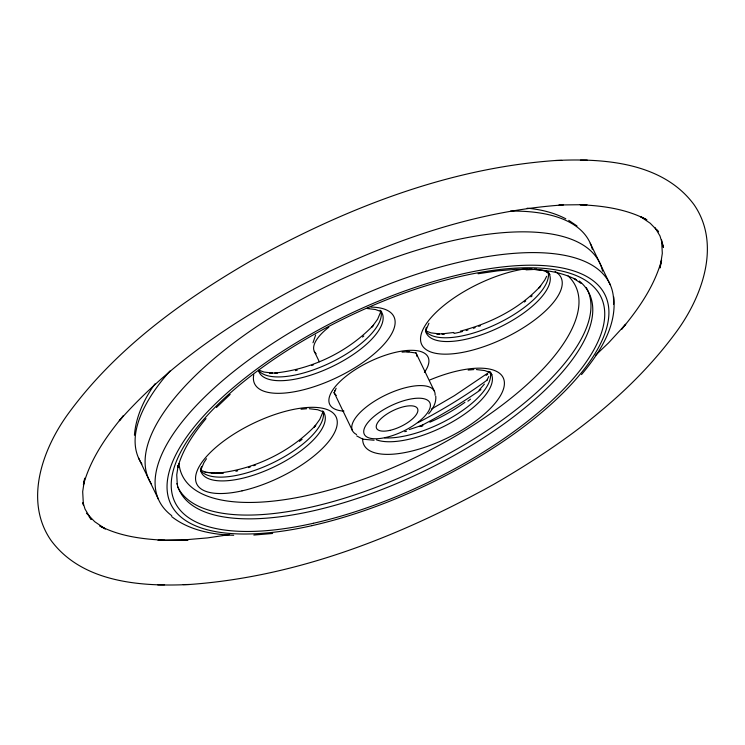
<?xml version="1.0" encoding="UTF-8"?>
<svg xmlns="http://www.w3.org/2000/svg" width="745" height="745" viewBox="0 0 745 745"><rect width="100%" height="100%" fill="white"/><g stroke="black" fill="none" stroke-linecap="round" stroke-linejoin="round"><path stroke-width="1.12" d="M334.365 393.435L334.673 390.613M312.993 342.784L315.629 335.026M201.02 469.816L201.504 466.677L200.889 469.862L203.953 462.598L206.477 458.715M426 330.445L426.475 327.316L425.87 330.501L428.924 323.237M134.426 435.229C135.897 416.455 144.185 399.022 154.979 383.852M178.195 465.439L176.742 474.779L177.263 484.343M178.148 465.457L177.748 467.581C182.795 449.123 193.905 433.143 206.011 418.615M322.846 412.115L319.791 419.379L314.101 427.257L315.722 425.293C290.056 452.159 253.961 469.518 217.028 473.233L219.524 473.205L211.757 473.299L214.476 473.261L206.104 472.246L200.973 470.346M380.695 311.904L377.64 319.167L371.951 327.046L373.571 325.081C347.906 351.947 311.81 369.306 274.877 373.031L277.373 372.994L269.606 373.087L272.325 373.049L263.954 372.034L258.822 370.135M334.16 392.829L336.135 388.303M486.913 380.22L488.785 376.495M546.634 276.283L544.763 280.018L539.082 287.896L540.693 285.931C519.526 308.849 490.322 323.377 460.382 331.134M484.39 384.103L479.035 390.268M581.519 374.586C599.557 353.009 617.028 326.347 613.722 296.91M428.654 413.829C432.845 408.968 436.44 402.794 435.76 396.135M216.404 407.543L230.158 394.412M595.46 355.374L608.553 342.886L625.688 324.271L621.656 329.188C638.763 308.663 654.445 286.08 661.588 260.014L660.061 267.958L662.314 253.393L661.588 239.974L663.469 247.545L659.977 235.923L654.911 227.467M487.77 373.152L454.357 395.688L431.513 409.014M464.945 402.319C453.966 410.123 442.232 416.874 429.846 422.201M423.011 424.976L409.275 429.576M478.057 273.769L497.52 270.873L515.456 269.364L532.079 269.169L529.369 269.206C545.554 269.923 562.103 272.204 576.593 279.906L573.697 278.379L581.249 283.528M453.882 332.475L441.999 333.872L444.504 333.835L436.728 333.928L439.448 333.89L431.076 332.885L425.954 330.976M229.59 534.612L207.361 537.918L181.771 540.078L158.042 540.349L188.019 539.995L181.771 540.078M555.509 160.51C447.689 168.137 344.795 208.824 251.018 260.787C182.665 300.393 116.714 347.98 69.387 412.143C43.108 447.447 23.328 500.361 51.023 540.404C82.332 582.702 141.187 586.846 189.491 584.49C297.311 576.863 400.205 536.177 493.982 484.213C562.335 444.607 628.286 397.02 675.613 332.857C701.892 297.553 721.672 244.639 693.977 204.596C662.668 162.298 603.813 158.154 555.509 160.51L561.749 160.426M526.017 269.848L536.959 269.317L534.24 269.355L542.621 270.361L548.767 272.642L545.861 271.124L549.94 274.514M468.158 370.06L473.839 369.576M301.036 409.21L306.716 408.735M253.84 535.059L272.633 533.476M402.077 352.124L409.154 351.649M374.092 440.248L363.318 439.224M580.429 160.222L587.228 160.128M559.057 204.977L563.229 204.922C470.644 211.18 381.906 244.099 299.835 285.931C233.39 321.281 169.413 363.933 119.312 420.729L123.344 415.812C106.237 436.337 90.555 458.92 83.412 484.986L84.725 478.178L82.686 491.607L83.412 505.026L82.872 502.866M157.772 584.872L164.571 584.778M183.251 584.574L189.491 584.49M559.299 204.977L586.958 204.651L580.159 204.745C603.031 205.75 626.415 208.972 646.884 219.85L640.542 216.516M223.286 473.364L204.968 472.349M527.181 208.2C540.553 209.382 553.88 212.567 565.827 218.816M367.117 308.505L375.489 309.52L381.636 311.801M476.39 369.557L484.762 370.572L490.918 372.854L488.012 371.327L492.082 374.726M309.268 408.716L317.64 409.722L323.786 412.013M233.688 535.301C211.98 534.547 189.23 530.31 171.713 516.63M164.841 540.255C142.723 539.184 120.019 536.4 100.119 526.063M406.509 351.687L415.021 352.86M361.93 438.731L356.678 435.89M99.923 526.1L105.371 528.959L94.764 521.733L86.457 513.203M640.514 216.646L650.236 223.267L658.543 231.797L657.183 230.019M568.733 220.343L577.003 225.977M89.177 516.751L91.207 519.414L85.023 509.077L83.114 502.735M590.245 243.233L610.23 284.748M415.85 352.664L434.419 391.246M314.297 351.361L319.316 361.791M334.375 393.081L352.441 430.619M138.486 457.858L158.471 499.374M151.552 484.241A250.087 97.316 -25.7 0 1 336.349 281.619A250.087 97.316 -25.7 0 1 602.593 271.171M316.15 353.754A45.464 17.694 -25.7 0 1 328.834 327.195M367.443 308.421A45.464 17.694 -25.7 0 1 368.915 308.058M356.576 434.493A45.464 17.694 -25.7 0 1 384.113 395.8A45.464 17.694 -25.7 0 1 435.08 395.176M586.343 287.672A227.355 88.469 -25.7 0 1 423.719 466.64A227.355 88.469 -25.7 0 1 177.738 487.034M568.118 275.957A218.266 84.93 -25.7 0 1 416.11 457.085A218.266 84.93 -25.7 0 1 178.996 463.595M547.64 271.553A68.205 26.541 -25.7 0 1 499.923 327.102A68.205 26.541 -25.7 0 1 425.535 330.948M555.127 271.571A77.303 30.079 -25.7 0 1 499.96 340.242A77.303 30.079 -25.7 0 1 422.07 331.581A77.303 30.079 -25.7 0 1 527.842 268.535M380.863 310.823A68.205 26.541 -25.7 0 1 331.721 362.126A68.205 26.541 -25.7 0 1 258.925 370.852M363.793 336.032A77.303 30.079 -25.7 0 1 362.536 337.066M313.394 364.845A77.303 30.079 -25.7 0 1 311.615 365.525M297.264 370.153A77.303 30.079 -25.7 0 1 295.495 370.628M490.136 371.876A68.205 26.541 -25.7 0 1 456.089 414.788A68.205 26.541 -25.7 0 1 384.718 437.911M470.533 399.143A77.303 30.079 -25.7 0 1 467.879 401.192M422.676 425.898A77.303 30.079 -25.7 0 1 420.888 426.568M406.547 431.206A77.303 30.079 -25.7 0 1 404.777 431.681M323.181 411.659A68.205 26.541 -25.7 0 1 272.428 463.036A68.205 26.541 -25.7 0 1 200.684 470.579M302.088 439.327A77.303 30.079 -25.7 0 1 299.388 441.366M255.544 465.057A77.303 30.079 -25.7 0 1 253.756 465.727M250.199 467.013A77.303 30.079 -25.7 0 1 248.42 467.618M237.646 470.84A77.303 30.079 -25.7 0 1 235.895 471.287M415.952 352.944A45.473 17.694 -25.7 0 1 416.949 356.408M336.321 395.446A45.473 17.694 -25.7 0 1 334.067 392.373M343.929 411.1A54.562 21.233 -25.7 0 1 339.347 382.166A54.562 21.233 -25.7 0 1 404.758 350.709A54.562 21.233 -25.7 0 1 424.408 372.398M380.08 310.246A68.205 26.541 -25.7 0 1 334.244 365.553A68.205 26.541 -25.7 0 1 258.58 370.731M370.833 307.108A77.303 30.079 -25.7 0 1 350.318 370.451A77.303 30.079 -25.7 0 1 253.756 374.726M322.66 410.914A68.205 26.541 -25.7 0 1 274.952 466.472A68.205 26.541 -25.7 0 1 200.563 470.309M490.182 372.239A68.205 26.541 -25.7 0 1 454.618 420.562A68.205 26.541 -25.7 0 1 376.393 439.811M429.958 379.913A77.303 30.079 -25.7 0 1 504.384 382.483A77.303 30.079 -25.7 0 1 433.543 444.076A77.303 30.079 -25.7 0 1 362.694 438.395M548.152 272.298A68.205 26.541 -25.7 0 1 497.409 323.675A68.205 26.541 -25.7 0 1 425.656 331.218M532.154 295.839A77.303 30.079 -25.7 0 1 530.924 296.873M525.728 300.989A77.303 30.079 -25.7 0 1 524.359 302.004M480.525 325.695A77.303 30.079 -25.7 0 1 478.737 326.366M475.17 327.651A77.303 30.079 -25.7 0 1 473.392 328.256M467.962 329.979A77.303 30.079 -25.7 0 1 466.174 330.501M462.626 331.469A77.303 30.079 -25.7 0 1 453.994 333.434M579.368 281.061A227.355 88.469 -25.7 0 1 431.877 467.273A227.355 88.469 -25.7 0 1 176.956 483.477M480.907 389.626A227.355 88.469 -25.7 0 1 419.472 426.596M487.258 380.006A227.355 88.469 -25.7 0 1 417.843 422.722M487.742 374.223A236.454 92.007 -25.7 0 1 486.122 375.387M510.511 211.086A250.087 97.316 -25.7 0 1 592.312 249.212M141.941 464.051A250.087 97.316 -25.7 0 1 169.944 371.001M171.741 515.68A250.087 97.316 -25.7 0 1 343.557 303.699A250.087 97.316 -25.7 0 1 613.545 304.379M389.914 430.368A22.732 8.847 -25.7 0 0 417.591 408.716A22.732 8.847 -25.7 0 0 383.684 416.362A22.732 8.847 -25.7 0 0 389.914 430.368M385.929 437.436A36.375 14.155 -25.7 0 0 429.856 402.738A36.375 14.155 -25.7 0 0 375.415 415.282A36.375 14.155 -25.7 0 0 385.929 437.436M242.032 490.853A77.303 30.079 -25.7 0 0 336.228 417.247A77.303 30.079 -25.7 0 0 220.976 443.173A77.303 30.079 -25.7 0 0 242.032 490.853M313.366 523.279A236.454 92.007 -25.7 0 0 601.541 298.158A236.454 92.007 -25.7 0 0 249.035 377.398A236.454 92.007 -25.7 0 0 313.366 523.279M311.931 525.663A240.998 93.777 -25.7 0 0 605.648 296.203A240.998 93.777 -25.7 0 0 246.362 376.97A240.998 93.777 -25.7 0 0 311.931 525.663"/></g></svg>
